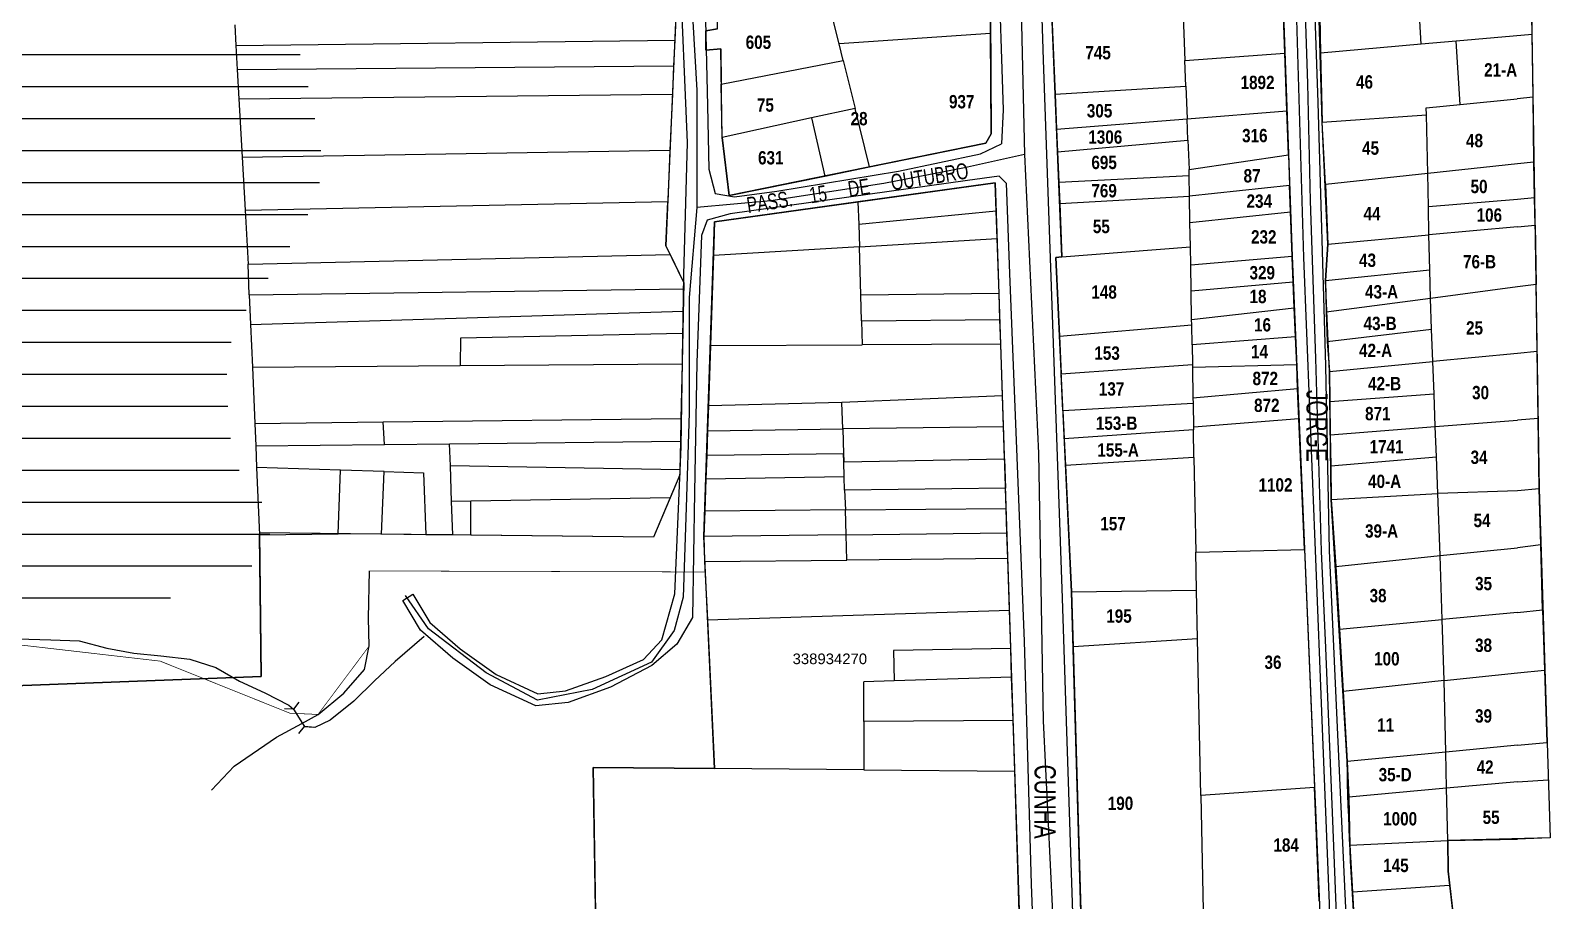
# Model space of a CAD drawing. Extents: x 206099 to 208675, y 4843659 to 4845705.
# Drawn here: x 207835.4 to 208119.7, y 4843877.1 to 4844040.5 of the extents above; entities that cross this region are included whole.
import ezdxf
from ezdxf.enums import TextEntityAlignment as Align

# ---------------------------------------------------------------- set-up
doc = ezdxf.new("R2010")
doc.units = 0
doc.header["$LTSCALE"] = 1.5
doc.header["$MEASUREMENT"] = 0
for name, color, linetype in [('CD-MALHA-LOTES', 40, 'CONTINUOUS'), ('CD_TXT_QUADRA', 7, 'CONTINUOUS'), ('HD-ALAGADO-BREJO', 170, 'CONTINUOUS'), ('HD-VALAS-DRENOS', 170, 'CONTINUOUS'), ('LM-LIM-SETOR-FISCAL', 7, 'CONTINUOUS'), ('RU-QUADRAS', 6, 'CONTINUOUS'), ('SV-CAMINHO-TRILHA', 20, 'CONTINUOUS'), ('SV-EIXO-RUA-N-PAV', 6, 'CONTINUOUS'), ('SV-EIXO-RUA-PAV', 20, 'CONTINUOUS'), ('SV-ESTIVAS', 7, 'CONTINUOUS'), ('SV-RUA-NAO-PAV-S-GUIA-C-GUIA', 7, 'CONTINUOUS'), ('SV-RUA-PAVIM-S-GUIA-C-GUIA', 7, 'CONTINUOUS'), ('SV-TXT-RUA-N-PAV-S-GUIA-C-GUIA', 7, 'CONTINUOUS'), ('Th_NmrPort', 7, 'CONTINUOUS')]:
    doc.layers.add(name, color=color, linetype=linetype)
doc.styles.add('ARIAL', font='ARIAL.TTF')
doc.styles.add('MONOTXT', font='ARIAL.TTF', dxfattribs={"height": 0.2})
doc.styles.get("Standard").update_dxf_attribs({"font": 'swisscbo.ttf'})
doc.linetypes.add('Limite', pattern='A,20,-3,[130,ltypeshp.shx,S=6.35,R=0,X=0,Y=0],-3,20', length=46)

# ---------------------------------------------------------------- blocks, each defined once
blk = doc.blocks.new('*X5')
at = {"layer": 'HD-ALAGADO-BREJO', "color": 0}
for p, q in [((207816.028817, 4844035.890406), (207886.027486, 4844035.891106)), ((207816.959459, 4844029.890382), (207887.54437, 4844029.891088)), ((207817.195608, 4844023.890351), (207888.769743, 4844023.891067)), ((207817.417703, 4844017.890321), (207889.92495, 4844017.891046)), ((207817.809855, 4844011.890292), (207889.658708, 4844011.89101)), ((207817.362589, 4844005.890254), (207887.474825, 4844005.890955)), ((207812.735023, 4843999.890175), (207884.076937, 4843999.890888)), ((207809.269532, 4843993.890107), (207880.029146, 4843993.890815)), ((207808.371219, 4843987.890065), (207875.878995, 4843987.89074)), ((207807.007572, 4843981.890018), (207873.093171, 4843981.890679)), ((207806.062029, 4843975.889976), (207872.269834, 4843975.890638)), ((207806.212549, 4843969.889945), (207872.458862, 4843969.890607)), ((207807.637929, 4843963.889926), (207872.960939, 4843963.890579)), ((207809.984234, 4843957.889916), (207874.567308, 4843957.890562)), ((207811.448392, 4843951.889898), (207878.86683, 4843951.890572)), ((207816.663107, 4843945.889917), (207880.350384, 4843945.890554)), ((207820.480887, 4843939.889922), (207876.952716, 4843939.890487)), ((207825.634741, 4843933.889941), (207861.666141, 4843933.890301))]:
    blk.add_line(p, q, dxfattribs=at)
blk = doc.blocks.new('COD045', base_point=(206178.195884, 4844915.796487))
at = {"layer": 'SV-ESTIVAS'}
blk.add_lwpolyline([(206178.944422, 4844914.299411), (206178.195884, 4844915.796487), (206178.944422, 4844917.299411)], dxfattribs=at)

msp = doc.modelspace()

# ---------------------------------------------------------------- linework, layer by layer
at = {"layer": 'CD-MALHA-LOTES', "linetype": 'Continuous'}
for p, q in [((208117.29, 4844039.66), (208117.1, 4844051.95)), ((208077.35, 4844048.07), (208077.57, 4844036.18)), ((208096.47, 4844037.82), (208095.83, 4844049.97)), ((208015.63, 4844039.83), (208015.59, 4844046.24)), ((208070.9, 4844036.17), (208070.5, 4844047.25)), ((207987.21, 4844037.9), (207985.49, 4844044.86)), ((208027.17, 4844043.07), (208027.78, 4844028.43)), ((208051.72, 4844044.85), (208052.11, 4844034.76)), ((207964.39, 4844040.75), (207962.18, 4844040.34)), ((207962.18, 4844040.34), (207962.18, 4844036.74)), ((208015.63, 4844039.83), (207987.21, 4844037.9)), ((208015.74, 4844021.04), (208015.63, 4844039.83)), ((208117.29, 4844039.66), (208103.08, 4844038.39)), ((208117.48, 4844027.87), (208117.29, 4844039.66)), ((207962.18, 4844036.74), (207964.99, 4844036.94)), ((207964.99, 4844036.94), (207965.07, 4844030.34)), ((207987.99, 4844034.77), (207987.21, 4844037.9)), ((208096.47, 4844037.82), (208077.57, 4844036.18)), ((208103.08, 4844038.39), (208096.47, 4844037.82)), ((208103.79, 4844026.54), (208103.08, 4844038.39)), ((207965.07, 4844030.34), (207987.99, 4844034.77)), ((207987.99, 4844034.77), (207990.21, 4844025.79)), ((208052.11, 4844034.76), (208070.9, 4844036.17)), ((208052.3, 4844029.99), (208052.11, 4844034.76)), ((208071.29, 4844025.35), (208070.9, 4844036.17)), ((208077.57, 4844036.18), (208077.87, 4844023.23)), ((207965.26, 4844020.34), (207965.07, 4844030.34)), ((208027.78, 4844028.43), (208052.3, 4844029.99)), ((208027.78, 4844028.43), (208028.05, 4844021.86)), ((208052.3, 4844029.99), (208052.54, 4844023.83)), ((207990.21, 4844025.79), (207982.05, 4844024)), ((207992.93, 4844014.79), (207990.21, 4844025.79)), ((208052.54, 4844023.83), (208071.29, 4844025.35)), ((208071.59, 4844017.06), (208071.29, 4844025.35)), ((208097.45, 4844025.91), (208103.79, 4844026.54)), ((208097.48, 4844024.6), (208097.45, 4844025.91)), ((208103.79, 4844026.54), (208114.52, 4844027.61)), ((208117.48, 4844027.87), (208114.52, 4844027.61)), ((208117.63, 4844015.7), (208117.48, 4844027.87)), ((207982.05, 4844024), (207965.26, 4844020.34)), ((207982.05, 4844024), (207984.51, 4844013.07)), ((208028.05, 4844021.86), (208052.54, 4844023.83)), ((208052.69, 4844019.85), (208052.54, 4844023.83)), ((208077.87, 4844023.23), (208097.48, 4844024.6)), ((208078.54, 4844011.5), (208077.87, 4844023.23)), ((208097.71, 4844013.59), (208097.48, 4844024.6)), ((207965.26, 4844020.34), (207966.6, 4844009.42)), ((208014.73, 4844019.24), (208015.74, 4844021.04)), ((208028.05, 4844021.86), (208028.22, 4844017.61)), ((208028.22, 4844017.61), (208052.69, 4844019.85)), ((208052.69, 4844019.85), (208052.9, 4844014.33)), ((207992.93, 4844014.79), (208014.73, 4844019.24)), ((208028.22, 4844017.61), (208028.46, 4844011.96)), ((208052.9, 4844014.33), (208071.59, 4844017.06)), ((208071.59, 4844017.06), (208071.79, 4844011.34)), ((207984.51, 4844013.07), (207992.93, 4844014.79)), ((208052.92, 4844013.17), (208052.9, 4844014.33)), ((208114.57, 4844015.41), (208097.71, 4844013.59)), ((208117.63, 4844015.7), (208114.57, 4844015.41)), ((208117.78, 4844008.98), (208117.63, 4844015.7)), ((207966.6, 4844009.42), (207984.51, 4844013.07)), ((208016.49, 4844011.8), (207990.75, 4844008.23)), ((208016.71, 4844006.48), (208016.49, 4844011.8)), ((208028.46, 4844011.96), (208052.92, 4844013.17)), ((208028.46, 4844011.96), (208028.63, 4844007.91)), ((208052.98, 4844009.29), (208052.92, 4844013.17)), ((208071.79, 4844011.34), (208052.98, 4844009.29)), ((208071.97, 4844006.37), (208071.79, 4844011.34)), ((208097.71, 4844013.59), (208078.54, 4844011.5)), ((208078.54, 4844011.5), (208078.94, 4844000.29)), ((208097.84, 4844007.33), (208097.71, 4844013.59)), ((207990.75, 4844008.23), (207963.79, 4844004.5)), ((207990.75, 4844008.23), (207990.92, 4844004.01)), ((208028.63, 4844007.91), (208052.98, 4844009.29)), ((208053.07, 4844004.38), (208052.98, 4844009.29)), ((208114.59, 4844008.66), (208097.84, 4844007.33)), ((208117.78, 4844008.98), (208114.59, 4844008.66)), ((208117.86, 4844003.89), (208117.78, 4844008.98)), ((208016.71, 4844006.48), (207990.92, 4844004.01)), ((208016.9, 4844001.39), (208016.71, 4844006.48)), ((208028.63, 4844007.91), (208029.04, 4843997.9)), ((208053.07, 4844004.38), (208071.97, 4844006.37)), ((208072.27, 4843998.03), (208071.97, 4844006.37)), ((208097.94, 4844002.08), (208097.84, 4844007.33)), ((207963.79, 4844004.5), (207963.62, 4843998.16)), ((207990.92, 4844004.01), (207991.03, 4843999.82)), ((208053.15, 4843999.81), (208053.07, 4844004.38)), ((208114.59, 4844003.56), (208097.94, 4844002.08)), ((208114.59, 4844003.56), (208117.86, 4844003.89)), ((208117.86, 4844003.89), (208118.05, 4843992.72)), ((207991.03, 4843999.82), (207963.62, 4843998.16)), ((207991.03, 4843999.82), (208016.9, 4844001.39)), ((207991.28, 4843990.71), (207991.03, 4843999.82)), ((208017.24, 4843991.05), (208016.9, 4844001.39)), ((208029.04, 4843997.9), (208053.15, 4843999.81)), ((208053.21, 4843996.43), (208053.15, 4843999.81)), ((208078.94, 4844000.29), (208078.51, 4843993.48)), ((208078.94, 4844000.29), (208097.94, 4844002.08)), ((208098.09, 4843995.46), (208097.94, 4844002.08)), ((207963.62, 4843998.16), (207963.08, 4843981.27)), ((208029.04, 4843997.9), (208027.91, 4843997.81)), ((208027.91, 4843997.81), (208028.59, 4843983.01)), ((208053.21, 4843996.43), (208072.27, 4843998.03)), ((208072.28, 4843997.79), (208072.27, 4843998.03)), ((208072.47, 4843993.14), (208072.28, 4843997.79)), ((208053.29, 4843991.5), (208053.21, 4843996.43)), ((208078.51, 4843993.48), (208098.09, 4843995.46)), ((208098.21, 4843990.1), (208098.09, 4843995.46)), ((208017.24, 4843991.05), (207991.28, 4843990.71)), ((208017.41, 4843986.14), (208017.24, 4843991.05)), ((208072.47, 4843993.14), (208053.29, 4843991.5)), ((208053.38, 4843986.17), (208053.29, 4843991.5)), ((208072.67, 4843988.36), (208072.47, 4843993.14)), ((208078.51, 4843993.48), (208078.63, 4843987.51)), ((208114.59, 4843992.32), (208098.21, 4843990.1)), ((208118.05, 4843992.72), (208114.59, 4843992.32)), ((208118.24, 4843980.17), (208118.05, 4843992.72)), ((207991.41, 4843985.92), (207991.28, 4843990.71)), ((208053.38, 4843986.17), (208072.67, 4843988.36)), ((208072.89, 4843982.89), (208072.67, 4843988.36)), ((208098.21, 4843990.1), (208078.63, 4843987.51)), ((208098.43, 4843984.33), (208098.21, 4843990.1)), ((207991.41, 4843985.92), (208017.41, 4843986.14)), ((207991.41, 4843985.92), (207991.53, 4843981.4)), ((208017.57, 4843981.52), (208017.41, 4843986.14)), ((208053.4, 4843985.18), (208053.38, 4843986.17)), ((208078.63, 4843987.51), (208078.82, 4843982)), ((208028.59, 4843983.01), (208053.4, 4843985.18)), ((208028.59, 4843983.01), (208028.92, 4843975.93)), ((208053.47, 4843981.39), (208053.4, 4843985.18)), ((208072.89, 4843982.89), (208053.47, 4843981.39)), ((208073.11, 4843977.64), (208072.89, 4843982.89)), ((208078.82, 4843982), (208098.43, 4843984.33)), ((208098.67, 4843978.25), (208098.43, 4843984.33)), ((207963.08, 4843981.27), (207962.7, 4843969.96)), ((207963.08, 4843981.27), (207991.53, 4843981.4)), ((208017.57, 4843981.52), (207991.53, 4843981.4)), ((208017.89, 4843971.86), (208017.57, 4843981.52)), ((208053.47, 4843981.39), (208053.53, 4843977.74)), ((208078.82, 4843982), (208079.25, 4843976.37)), ((208114.59, 4843979.78), (208098.67, 4843978.25)), ((208118.24, 4843980.17), (208114.59, 4843979.78)), ((208118.45, 4843967.59), (208118.24, 4843980.17)), ((208028.92, 4843975.93), (208053.53, 4843977.74)), ((208053.53, 4843977.74), (208053.54, 4843977.13)), ((208073.11, 4843977.64), (208053.54, 4843977.13)), ((208053.54, 4843977.13), (208053.64, 4843971.48)), ((208073.29, 4843973.22), (208073.11, 4843977.64)), ((208079.25, 4843976.37), (208098.67, 4843978.25)), ((208098.9, 4843972.15), (208098.67, 4843978.25)), ((208029.24, 4843969.02), (208028.92, 4843975.93)), ((208079.25, 4843976.37), (208079.33, 4843970.69)), ((208017.89, 4843971.86), (207987.74, 4843970.6)), ((208018.06, 4843965.99), (208017.89, 4843971.86)), ((208053.64, 4843971.48), (208073.29, 4843973.22)), ((208053.64, 4843971.48), (208053.66, 4843970.38)), ((208073.52, 4843967.54), (208073.29, 4843973.22)), ((208098.9, 4843972.15), (208079.33, 4843970.69)), ((208099.14, 4843966.06), (208098.9, 4843972.15)), ((207962.7, 4843969.96), (207962.53, 4843965.29)), ((207987.74, 4843970.6), (207962.7, 4843969.96)), ((207987.9, 4843965.61), (207987.74, 4843970.6)), ((208053.66, 4843970.38), (208029.24, 4843969.02)), ((208029.24, 4843969.02), (208029.49, 4843963.74)), ((208053.66, 4843970.38), (208053.73, 4843965.97)), ((208079.33, 4843970.69), (208079.42, 4843964.49)), ((207962.53, 4843965.29), (207987.9, 4843965.61)), ((208018.06, 4843965.99), (207987.9, 4843965.61)), ((207987.9, 4843965.61), (207988.04, 4843960.96)), ((208018.26, 4843960), (208018.06, 4843965.99)), ((208053.74, 4843965.45), (208029.49, 4843963.74)), ((208053.73, 4843965.97), (208053.74, 4843965.45)), ((208053.82, 4843965.97), (208053.73, 4843965.97)), ((208053.83, 4843960.27), (208053.74, 4843965.45)), ((208073.52, 4843967.54), (208053.82, 4843965.97)), ((208074.58, 4843942.98), (208073.52, 4843967.54)), ((208079.42, 4843964.49), (208099.14, 4843966.06)), ((208099.14, 4843966.06), (208114.55, 4843967.26)), ((208099.36, 4843960.35), (208099.14, 4843966.06)), ((208118.45, 4843967.59), (208114.55, 4843967.26)), ((208118.66, 4843954.4), (208118.45, 4843967.59)), ((207962.53, 4843965.29), (207962.37, 4843960.62)), ((208029.49, 4843963.74), (208029.72, 4843958.77)), ((208079.42, 4843964.49), (208079.51, 4843958.69)), ((207962.37, 4843960.62), (207962.22, 4843956.19)), ((207988.04, 4843960.96), (207962.37, 4843960.62)), ((207988.04, 4843960.96), (207988.08, 4843959.69)), ((207988.09, 4843959.42), (207988.04, 4843960.96)), ((207988.09, 4843959.42), (208018.26, 4843960)), ((208018.26, 4843960), (208018.44, 4843954.5)), ((208053.83, 4843960.27), (208029.72, 4843958.77)), ((208053.83, 4843960.27), (208054.15, 4843942.47)), ((208079.51, 4843958.69), (208099.36, 4843960.35)), ((208099.62, 4843953.48), (208099.36, 4843960.35)), ((207988.08, 4843959.69), (207988.09, 4843959.42)), ((207988.18, 4843956.65), (207988.09, 4843959.42)), ((208029.72, 4843958.77), (208030.81, 4843935.13)), ((208079.51, 4843958.69), (208079.6, 4843952.37)), ((207962.22, 4843956.19), (207962, 4843950.2)), ((207988.18, 4843956.65), (207962.22, 4843956.19)), ((207988.25, 4843954.15), (207988.18, 4843956.65)), ((208018.44, 4843954.5), (207988.25, 4843954.15)), ((207988.25, 4843954.15), (207988.38, 4843950.44)), ((208018.57, 4843950.71), (208018.44, 4843954.5)), ((208118.66, 4843954.4), (208114.59, 4843954.01)), ((208118.95, 4843943.83), (208118.66, 4843954.4)), ((208079.6, 4843952.37), (208099.62, 4843953.48)), ((208079.6, 4843952.37), (208080.49, 4843939.81)), ((208114.59, 4843954.01), (208099.62, 4843953.48)), ((208100.07, 4843941.83), (208099.62, 4843953.48)), ((207962, 4843950.2), (207961.84, 4843945.4)), ((207988.38, 4843950.44), (207962, 4843950.2)), ((207988.38, 4843950.44), (208018.57, 4843950.71)), ((207988.52, 4843945.73), (207988.38, 4843950.44)), ((208018.71, 4843946.1), (208018.57, 4843950.71)), ((207988.52, 4843945.73), (207961.84, 4843945.4)), ((207988.52, 4843945.73), (208018.71, 4843946.1)), ((207988.66, 4843941), (207988.52, 4843945.73)), ((208018.87, 4843941.31), (208018.71, 4843946.1)), ((207961.84, 4843945.4), (207961.97, 4843940.73)), ((208054.15, 4843942.47), (208074.58, 4843942.98)), ((208074.58, 4843942.98), (208076.46, 4843898.3)), ((208100.07, 4843941.83), (208114.59, 4843943.31)), ((208118.95, 4843943.83), (208114.59, 4843943.31)), ((208119.29, 4843931.65), (208118.95, 4843943.83)), ((207961.97, 4843940.73), (207988.66, 4843941)), ((207961.97, 4843940.73), (207962.5, 4843929.78)), ((208018.87, 4843941.31), (207988.66, 4843941)), ((208019.19, 4843931.6), (208018.87, 4843941.31)), ((208054.3, 4843935.33), (208054.15, 4843942.47)), ((208080.49, 4843939.81), (208100.07, 4843941.83)), ((208100.45, 4843929.82), (208100.07, 4843941.83)), ((208080.49, 4843939.81), (208081.16, 4843928.04)), ((208030.81, 4843935.03), (208054.3, 4843935.33)), ((208030.81, 4843935.13), (208030.81, 4843935.03)), ((208030.81, 4843935.03), (208031.12, 4843924.72)), ((208054.49, 4843926.21), (208054.3, 4843935.33)), ((207962.5, 4843929.78), (208019.19, 4843931.6)), ((208019.42, 4843924.39), (208019.19, 4843931.6)), ((208114.58, 4843931.15), (208119.29, 4843931.65)), ((208119.29, 4843931.65), (208119.61, 4843920.32)), ((207962.5, 4843929.78), (207963.84, 4843901.85)), ((208081.16, 4843928.04), (208100.45, 4843929.82)), ((208114.58, 4843931.15), (208100.45, 4843929.82)), ((208100.83, 4843918.4), (208100.45, 4843929.82)), ((208054.49, 4843926.21), (208031.12, 4843924.72)), ((208055.09, 4843896.82), (208054.49, 4843926.21)), ((208081.16, 4843928.04), (208081.83, 4843916.35)), ((208019.42, 4843924.39), (207997.4, 4843924.03)), ((207997.4, 4843924.03), (207997.57, 4843918.32)), ((208019.6, 4843919.03), (208019.42, 4843924.39)), ((208031.12, 4843924.72), (208033.43, 4843846.96)), ((208114.59, 4843919.86), (208119.61, 4843920.32)), ((208119.61, 4843920.32), (208120.08, 4843906.74)), ((207997.57, 4843918.32), (207991.87, 4843918.13)), ((207991.87, 4843910.72), (207991.87, 4843918.13)), ((208019.6, 4843919.03), (207997.57, 4843918.32)), ((208019.86, 4843910.89), (208019.6, 4843919.03)), ((208100.83, 4843918.4), (208081.83, 4843916.35)), ((208100.83, 4843918.4), (208114.59, 4843919.86)), ((208101.12, 4843904.91), (208100.83, 4843918.4)), ((208081.83, 4843916.35), (208082.58, 4843903.21)), ((208019.86, 4843910.89), (207991.87, 4843910.72)), ((207991.87, 4843910.72), (207991.87, 4843901.62)), ((208020.17, 4843901.38), (208019.86, 4843910.89)), ((208114.58, 4843906.24), (208101.12, 4843904.91)), ((208114.58, 4843906.24), (208120.08, 4843906.74)), ((208101.12, 4843904.91), (208082.58, 4843903.21)), ((208082.58, 4843903.21), (208082.88, 4843896.49)), ((208101.25, 4843898.2), (208101.12, 4843904.91)), ((207941.02, 4843902.05), (207942.04, 4843841.47)), ((207963.84, 4843901.85), (207941.02, 4843902.05)), ((207991.87, 4843901.62), (207963.84, 4843901.85)), ((207991.87, 4843901.62), (208020.17, 4843901.38)), ((208022.14, 4843841.12), (208020.17, 4843901.38)), ((208076.46, 4843898.3), (208055.09, 4843896.82)), ((208077.36, 4843876.96), (208076.46, 4843898.3)), ((208101.25, 4843898.2), (208082.88, 4843896.49)), ((208114.59, 4843899.39), (208101.25, 4843898.2)), ((208101.46, 4843888.36), (208101.25, 4843898.2)), ((208114.59, 4843899.39), (208120.32, 4843899.77)), ((208055.09, 4843896.82), (208055.53, 4843875.19)), ((208082.88, 4843896.49), (208083.09, 4843887.46)), ((208120.72, 4843888.85), (208114.59, 4843888.63)), ((208083.09, 4843887.46), (208101.46, 4843888.36)), ((208083.09, 4843887.46), (208083.6, 4843878.65)), ((208101.46, 4843888.36), (208114.59, 4843888.63)), ((208101.58, 4843882.57), (208101.46, 4843888.36)), ((208101.87, 4843879.94), (208101.58, 4843882.57)), ((208101.77, 4843879.93), (208083.6, 4843878.65)), ((208083.6, 4843878.65), (208084.1, 4843870.03)), ((208101.77, 4843879.93), (208101.87, 4843879.94)), ((208102.71, 4843872.39), (208101.87, 4843879.94))]:
    msp.add_line(p, q, dxfattribs=at)
at = {"layer": 'CD-MALHA-LOTES'}
for points in [[(207956.53, 4844042.72), (207956.34, 4844038.57)], [(207873.76, 4844041.46), (207873.98, 4844037.59)], [(207873.98, 4844037.59), (207956.34, 4844038.57)], [(207873.98, 4844037.59), (207874.23, 4844033.1)], [(207956.34, 4844038.57), (207956.14, 4844033.81)], [(207874.23, 4844033.1), (207956.14, 4844033.81)], [(207956.14, 4844033.81), (207955.91, 4844028.48)], [(207874.23, 4844033.1), (207874.53, 4844027.61)], [(207874.53, 4844027.61), (207955.91, 4844028.48)], [(207955.91, 4844028.48), (207955.45, 4844017.92)], [(207874.53, 4844027.61), (207875.14, 4844016.66)], [(207875.14, 4844016.66), (207955.45, 4844017.92)], [(207875.14, 4844016.66), (207875.69, 4844006.71)], [(207955.45, 4844017.92), (207955.03, 4844008.34)], [(207875.69, 4844006.71), (207955.03, 4844008.34)], [(207955.47, 4843998.34), (207954.67, 4844000), (207955.03, 4844008.34)], [(207875.69, 4844006.71), (207876.25, 4843996.53)], [(207876.25, 4843996.53), (207955.47, 4843998.34)], [(207955.47, 4843998.34), (207958.03, 4843993.02), (207958.01, 4843991.92)], [(207876.49, 4843990.82), (207876.25, 4843996.53)], [(207876.49, 4843990.82), (207958.01, 4843991.92)], [(207958.01, 4843991.92), (207957.92, 4843987.73)], [(207876.49, 4843990.82), (207876.73, 4843985.2)], [(207876.73, 4843985.2), (207957.92, 4843987.73)], [(207957.92, 4843987.73), (207957.84, 4843983.52)], [(207876.73, 4843985.2), (207877.07, 4843977.23)], [(207957.84, 4843983.52), (207916.15, 4843982.66), (207916.08, 4843977.53)], [(207957.84, 4843983.52), (207957.72, 4843977.85)], [(207877.07, 4843977.23), (207916.08, 4843977.53)], [(207877.07, 4843977.23), (207877.51, 4843966.65)], [(207916.08, 4843977.53), (207957.72, 4843977.85)], [(207957.72, 4843977.85), (207957.52, 4843967.59)], [(207877.51, 4843966.65), (207901.59, 4843966.94)], [(207877.51, 4843966.65), (207877.69, 4843962.42)], [(207901.59, 4843966.94), (207957.52, 4843967.59)], [(207901.86, 4843962.69), (207901.59, 4843966.94)], [(207957.52, 4843967.59), (207957.43, 4843963.3)], [(207877.69, 4843962.42), (207901.86, 4843962.69)], [(207901.86, 4843962.69), (207914.08, 4843962.82)], [(207914.08, 4843962.82), (207957.43, 4843963.3)], [(207914.23, 4843958.7), (207914.08, 4843962.82)], [(207957.43, 4843963.3), (207957.33, 4843957.95)], [(207877.69, 4843962.42), (207877.86, 4843958.38)], [(207877.86, 4843958.38), (207878.4, 4843945.74)], [(207893.59, 4843957.89), (207877.86, 4843958.38)], [(207893.15, 4843945.94), (207893.59, 4843957.89)], [(207901.8, 4843957.63), (207893.59, 4843957.89)], [(207901.33, 4843945.85), (207901.8, 4843957.63)], [(207901.8, 4843957.63), (207909.2, 4843957.4), (207909.64, 4843945.76)], [(207914.47, 4843951.99), (207914.23, 4843958.7)], [(207957.33, 4843957.95), (207914.23, 4843958.7)], [(207957.33, 4843957.95), (207957.31, 4843957.03), (207955.49, 4843952.69)], [(207918.05, 4843952.05), (207914.47, 4843951.99)], [(207914.7, 4843945.71), (207914.47, 4843951.99)], [(207955.49, 4843952.69), (207952.39, 4843945.31), (207918.05, 4843945.67)], [(207955.49, 4843952.69), (207918.05, 4843952.05)], [(207918.05, 4843945.67), (207918.05, 4843952.05)], [(207790.84, 4843915.81), (207878.7, 4843919.16), (207878.4, 4843945.74)], [(207878.4, 4843945.74), (207893.15, 4843945.94)], [(207901.33, 4843945.85), (207893.15, 4843945.94)], [(207909.64, 4843945.76), (207901.33, 4843945.85)], [(207914.7, 4843945.71), (207909.64, 4843945.76)], [(207918.05, 4843945.67), (207914.7, 4843945.71)]]:
    msp.add_lwpolyline(points, dxfattribs=at)
at = {"layer": 'HD-VALAS-DRENOS', "flags": 128}
msp.add_lwpolyline([(207869.4, 4843897.8), (207873.67, 4843902.34), (207881.62, 4843907.73), (207886.35, 4843910.34), (207889.39, 4843912.02), (207894.2, 4843915.99), (207898.12, 4843920.44), (207898.99, 4843924.88), (207898.88, 4843930.09), (207899.02, 4843938.96)], dxfattribs=at)
at = {"layer": 'LM-LIM-SETOR-FISCAL', "linetype": 'Limite', "ltscale": 0.1, "const_width": 0.13, "flags": 128}
msp.add_lwpolyline([(206951.13, 4844515.15), (206103.85, 4844311.15), (206102.2, 4844310.76), (206463.03, 4843896.23), (206552, 4844015.88), (206955.36, 4843691.91), (206997.06, 4843661.13), (206998.31, 4843663.57), (207016.42, 4843698.58), (207012.73, 4843700.99), (207070.72, 4843830.73), (207120.99, 4843945.82), (207148.62, 4843951), (207201.26, 4843971.46), (207207.29, 4843958.02), (207217.12, 4843955.42), (207337.27, 4843938.21), (207437.15, 4843921.71), (207622.29, 4843892.61), (207679.53, 4843880.04), (207690.49, 4843889.02), (207671.55, 4843915.2), (207748.93, 4843970.7), (207711.26, 4844025.71), (207698.36, 4844043.55), (207668.91, 4844086.59), (207641.42, 4844125.22), (207698.91, 4844166.45), (207678.15, 4844195.51), (207667.43, 4844209.54), (207654.06, 4844227.54), (207631.24, 4844260.95), (207605.71, 4844299.54), (207598, 4844309.83), (207586.64, 4844326.37), (207553.25, 4844375.41), (207542.96, 4844389.81), (207530.49, 4844407.67), (207597.31, 4844451.76), (207621.23, 4844476.19), (207656.93, 4844513), (207690.53, 4844547.25), (207699.44, 4844555.93), (207701.4, 4844564.61), (207693.13, 4844573.37), (207679, 4844583.84), (207661.07, 4844596.77), (207637.45, 4844615.37), (207585.86, 4844655.97), (207575.48, 4844664.69), (207569.08, 4844671.5), (207569.45, 4844680.36), (207654.93, 4844703.13), (207663.89, 4844680.39), (207677.57, 4844669.34), (207702.32, 4844650.54), (207716.26, 4844640.68), (207753.78, 4844609.83), (207762.93, 4844554.62), (207770.13, 4844473.57), (207776.84, 4844472.68), (207793.01, 4844360.57), (207785.17, 4844355.62), (207770.44, 4844345.59), (207748.43, 4844330.95), (207747.91, 4844324.8), (207753.52, 4844317.31), (207769.28, 4844298.69), (207775.01, 4844293.43), (207782.88, 4844283.92), (207789.15, 4844276.2), (207815.46, 4844244.33), (207819.38, 4844241.82), (207833.89, 4844253.22), (207837.15, 4844248.8), (207827.85, 4844241.71), (207830.8, 4844238.17), (207835.76, 4844241.82), (207843.28, 4844230.65), (207850.47, 4844234.85), (207853.27, 4844229.99), (207850.22, 4844228.31), (207852.55, 4844223.47), (207862.28, 4844194.53), (207852.98, 4844190.72), (207855.45, 4844183.13), (207841.05, 4844179.2), (207842.75, 4844174.19), (207831.58, 4844167.48), (207835.38, 4844161.88), (207841.17, 4844165.37), (207847.07, 4844155.75), (207831.32, 4844146.19), (207834.89, 4844140.85), (207829.27, 4844137.4), (207831.74, 4844133), (207827.93, 4844130.58), (207830.96, 4844126.13), (207825.79, 4844122.95), (207828.8, 4844117.88), (207826.74, 4844116.71), (207837.07, 4844101.63), (207828.21, 4844096.11), (207838.21, 4844083.58), (207810.77, 4844063.9), (207814.94, 4844058.51), (207818.35, 4844060.87), (207823.85, 4844053.22), (207815.63, 4844047.62), (207818.11, 4844034.1), (207801.11, 4844022.39), (207805.92, 4844012.86), (207800.29, 4844003.99), (207792.72, 4843932.76), (207821.91, 4843926.4), (207859.75, 4843922.03), (207884.09, 4843912.26), (207889.39, 4843912.02), (207898.99, 4843924.88), (207898.88, 4843930.09), (207899.02, 4843938.96), (207962.06, 4843938.77), (207963.84, 4843901.85), (207941.02, 4843902.05), (207942.04, 4843841.47), (208007.7, 4843841.21), (208022.14, 4843841.12), (208036.07, 4843839.89), (208056.34, 4843840.14), (208090.26, 4843841.1), (208106.1, 4843842.59), (208189.59, 4843856.54), (208188.16, 4843865.4), (208275.25, 4843877.18), (208292.72, 4843880.37), (208298.69, 4843887.78), (208321.91, 4843926.37), (208334.62, 4843947.55), (208347.38, 4843979.84), (208351.66, 4843981.53), (208361.4, 4843993.9), (208372.92, 4843999.2), (208371.9, 4844007.23), (208387.36, 4844030.68), (208393.74, 4844026.56), (208401.25, 4844038.55), (208394.9, 4844042.64), (208398.77, 4844059.02), (208405.89, 4844063.32), (208424.47, 4844062.68), (208426.06, 4844069.85), (208422.67, 4844090.07), (208413.98, 4844110.55), (208424.48, 4844115.64), (208426.74, 4844111.64), (208466.87, 4844139.33), (208484, 4844172.26), (208526.46, 4844173.32), (208524.92, 4844238.99), (208556.34, 4844273.82), (208606.67, 4844329.22), (208617.29, 4844355.28), (208634.75, 4844382.44), (208623.4, 4844573.87), (208620.94, 4844586.93), (208617.24, 4844585.48), (208611.62, 4844582.44), (208602.16, 4844575.47), (208597.22, 4844571.55), (208589.65, 4844565.64), (208583.91, 4844560.59), (208574.64, 4844553.13), (208565.88, 4844547.77), (208558.91, 4844543.84), (208546.16, 4844536.68), (208538.21, 4844532.01), (208523.21, 4844523.48), (208501.29, 4844510.52), (208474.09, 4844504.73), (208470.3, 4844549.75), (208469.96, 4844556.19), (208469.21, 4844570.01), (208467.84, 4844586.2), (208466.79, 4844596.16), (208463.28, 4844642.74), (208459.25, 4844689.33), (208457.41, 4844719.81), (208456.59, 4844734.9), (208455.83, 4844742.23), (208452.75, 4844785.24), (208451.92, 4844795.94), (208448.46, 4844834.88), (208447.26, 4844852.46), (208446.16, 4844873.31), (208445.12, 4844881.64), (208441.97, 4844928.93), (208438.81, 4844974.82), (208435.74, 4845020.91), (208434.09, 4845038.6), (208431.09, 4845069.57), (208428.45, 4845117.03), (208425.65, 4845163.09), (208425.04, 4845177.97), (208424.21, 4845193.61), (208423.19, 4845208.28), (208420.65, 4845245.05), (208420.1, 4845254.11), (208419.59, 4845259.67), (208417.58, 4845281.54), (208417.08, 4845287.58), (208415.98, 4845307.61), (208414.07, 4845322.51), (208412.84, 4845335.67), (208409.33, 4845349.09), (208404.94, 4845354.53), (208397.22, 4845363.48), (208391.26, 4845367.95), (208373.27, 4845347.25), (208334.49, 4845303.29), (208294.22, 4845257.76), (208255.35, 4845213.1), (208212.72, 4845163.71), (208171.57, 4845116.42), (208140.51, 4845080.89), (208114.59, 4845051), (208102.6, 4845036.98), (208066.61, 4844996.14), (208032.07, 4844956.22), (207998.73, 4844916.29), (207967.12, 4844879.57), (207953.42, 4844867.05), (207945.01, 4844857.92), (207921.99, 4844836.18), (207906.18, 4844822.02), (207877.77, 4844798.99), (207836.45, 4844772.36), (207834.47, 4844792.78), (207833.01, 4844807.86), (207831.55, 4844856.55), (207830.63, 4844904.88), (207830.37, 4844927.94), (207830.09, 4844953.39), (207831, 4845001.71), (207831.73, 4845050.95), (207831.55, 4845099.46), (207831.55, 4845147.97), (207831.18, 4845196.48), (207831.39, 4845224.82), (207831.52, 4845241.53), (207831.55, 4845245.91), (207831.55, 4845246.41), (207831.18, 4845294.78), (207831.18, 4845343.11), (207831.73, 4845394.36), (207833.37, 4845443.42), (207833.92, 4845490.65), (207833.71, 4845521.07), (207833.56, 4845541.9), (207833.48, 4845550.53), (207833.19, 4845579.45), (207832.83, 4845604.85), (207833.56, 4845629.33), (207836.48, 4845656.56), (207836.76, 4845664.71), (207825.37, 4845667.68), (207821.82, 4845668.69), (207816.91, 4845670.09), (207805.68, 4845673.47), (207791.7, 4845677.75), (207783.5, 4845679.57), (207766.81, 4845685.02), (207754.43, 4845688.82), (207739.64, 4845691.3), (207722.13, 4845693.94), (207717.1, 4845694.68), (207690.08, 4845700.62), (207680.08, 4845702.89), (207670.03, 4845704.98), (207667.81, 4845700.16), (207660.99, 4845676.98), (207660.54, 4845673.8), (207657.39, 4845659.57), (207656.59, 4845656.53), (207655.95, 4845653.98), (207650.56, 4845639.59), (207647.27, 4845633.02), (207644.17, 4845622.85), (207641.37, 4845615.1), (207618.1, 4845615.4), (207601.33, 4845615.86), (207592.93, 4845615.82), (207543.69, 4845617.43), (207493.78, 4845618.83), (207471.28, 4845620.61), (207442.67, 4845621.38), (207409.05, 4845621.45), (207395.8, 4845621.64), (207345.61, 4845622.76), (207297.34, 4845623.66), (207302.37, 4845557.49), (207306.56, 4845504.34), (207309.91, 4845464.2), (207314.17, 4845425.29), (207318.44, 4845350.96), (207323.01, 4845301.38), (207326.21, 4845262.61), (207329.56, 4845220.35), (207332.3, 4845183.41), (207332.77, 4845157.36), (207331.5, 4845129.31), (207329.48, 4845113.1), (207327.97, 4845099.78), (207322.7, 4845067.42), (207315.32, 4845031.5), (207304.58, 4844989.44), (207294.83, 4844945.95), (207285.39, 4844902.77), (207275.03, 4844859.74), (207265.74, 4844820.37), (207255.53, 4844777.19), (207247.26, 4844743.37), (207237.49, 4844702.4), (207233.3, 4844686.1), (207226.31, 4844651.65), (207222.36, 4844634.38), (207221.5, 4844580.09), (207184.7, 4844571.41), (207132.94, 4844558.17), (207106.7, 4844555.23), (207101.3, 4844554.58), (207090.18, 4844551.4), (207069.41, 4844546.2), (207052.47, 4844541.19), (207025, 4844537.01), (206969.31, 4844520.12)], close=True, dxfattribs=at)
at = {"layer": 'RU-QUADRAS', "color": 6, "linetype": 'Continuous'}
for points in [[(207946.03, 4844400), (207950.88, 4844197.23), (207953.64, 4844172.86), (207931.29, 4844159.42), (207917.73, 4844155.31), (207897.64, 4844146.4), (207898.77, 4844138.95), (207906.32, 4844142.64), (207938.76, 4844157.24), (207954.79, 4844159.79), (207958.29, 4844159.76), (207959.33, 4844134.92), (207958.95, 4844098.36), (207954.67, 4844000), (207958.03, 4843993.02), (207957.31, 4843957.03), (207952.39, 4843945.31), (207878.4, 4843946.09), (207878.7, 4843919.16), (207790.84, 4843915.81)], [(208116.7, 4844075.27), (208118.66, 4843954.4), (208120.72, 4843888.85), (208101.46, 4843888.36), (208101.58, 4843882.57), (208106.1, 4843842.59)]]:
    msp.add_lwpolyline(points, dxfattribs=at)
for points in [[(208021.55, 4844216.75), (208057.76, 4844237.46), (208065.21, 4844238.99, -0.006254), (208066.4, 4844147.63), (208066.94, 4844139.37), (208067.52, 4844139.38), (208067.48, 4844131.04), (208072.27, 4843998.03), (208078.45, 4843851.02), (208033.43, 4843846.96), (208030.81, 4843935.03), (208027.91, 4843997.81), (208029.04, 4843997.9), (208025.56, 4844081.8)], [(207955.96, 4844194.85), (208008.52, 4844204.75), (208010.32, 4844196.34), (208011.73, 4844181.92), (208009.72, 4844181.52), (208010.92, 4844150.21), (208012.93, 4844150.28), (208013.54, 4844100.5), (208015.54, 4844055.08), (208015.74, 4844021.04), (208014.73, 4844019.24), (207966.6, 4844009.42), (207965.26, 4844020.34), (207964.99, 4844036.94), (207962.18, 4844036.74), (207962.18, 4844040.34), (207964.39, 4844040.75, 0.004906), (207962.57, 4844153.46), (207961.58, 4844162.3)], [(208108.43, 4843873.93, 0.02019), (208142.14, 4843876.99), (208142.08, 4843878.97), (208147.19, 4843879.41), (208147.26, 4843877.23), (208166.92, 4843879.15), (208166.5, 4843882.84), (208195.66, 4843887.49), (208195.42, 4843889.44), (208248.02, 4843895.85), (208273, 4843902.52), (208275.25, 4843877.18), (208188.16, 4843865.4), (208189.59, 4843856.54), (208114.61, 4843843.42), (208112.05, 4843843.03)]]:
    msp.add_lwpolyline(points, format="xyb", close=True, dxfattribs=at)
msp.add_lwpolyline([(208084.1, 4843870.03, -0.012757), (208082.58, 4843903.21), (208079.6, 4843952.37), (208079.25, 4843976.37), (208078.51, 4843993.48), (208078.94, 4844000.29), (208077.87, 4844023.23), (208074.34, 4844145.16)], format="xyb", dxfattribs=at)
msp.add_lwpolyline([(207941.02, 4843902.05), (207963.84, 4843901.85), (207961.84, 4843945.4), (207963.79, 4844004.5), (208016.49, 4844011.8), (208022.14, 4843841.12), (207942.04, 4843841.47)], close=True, dxfattribs=at)
at = {"layer": 'SV-CAMINHO-TRILHA', "flags": 128}
for points in [[(207792.72, 4843932.76), (207794.98, 4843932.81), (207800.49, 4843931.3), (207805.5, 4843929.66), (207811.28, 4843928.75), (207816.96, 4843928.03), (207822.05, 4843927.39), (207827.43, 4843926.59), (207833.03, 4843926.23), (207839.22, 4843926.01), (207844.57, 4843925.81), (207849.74, 4843924.46), (207854.82, 4843923.51), (207859.86, 4843923.02), (207865.35, 4843922.37), (207870.21, 4843920.83), (207874.64, 4843918.25), (207879.39, 4843916.06), (207883.91, 4843913.77), (207884.76, 4843913)], [(207909.29, 4843926.64), (207903.86, 4843921.94), (207899.96, 4843918.34), (207896.11, 4843914.54), (207891.66, 4843910.95), (207888.78, 4843909.56), (207886.87, 4843909.73)]]:
    msp.add_lwpolyline(points, dxfattribs=at)
at = {"layer": 'SV-EIXO-RUA-N-PAV', "flags": 128}
for points in [[(208080.85, 4843868.1), (208079.87, 4843892.02), (208078.57, 4843924.55), (208077.8, 4843942.7), (208076.71, 4843978.83), (208075.73, 4844008.42), (208075.19, 4844030.49), (208074.32, 4844056.7), (208073.23, 4844084.76), (208072.03, 4844119.69), (208071.26, 4844152.45), (208070.72, 4844175.28), (208070.39, 4844193.59), (208070.17, 4844217.29), (208069.77, 4844235.87), (208068.12, 4844242.03), (208067.08, 4844246.3)], [(207959.09, 4844053.97), (207960.51, 4844029.19), (207960.5, 4844007.19), (207959.09, 4843990.31), (207959.09, 4843968.67), (207958.52, 4843950.87), (207957.95, 4843934.06), (207956.24, 4843927.8), (207951.97, 4843921.82), (207940.86, 4843916.69), (207930.61, 4843914.7), (207920.93, 4843919.82), (207910.1, 4843928.08), (207905.83, 4843934.35)], [(208022.01, 4844017.16), (208010.78, 4844014.63), (207995.61, 4844011.68), (207974.4, 4844008.45), (207960.5, 4844007.19)]]:
    msp.add_lwpolyline(points, dxfattribs=at)
at = {"layer": 'SV-EIXO-RUA-PAV', "flags": 128}
msp.add_lwpolyline([(208007.72, 4844504.75), (208009.19, 4844460.4), (208010.57, 4844418.82), (208010.57, 4844403.35), (208011.4, 4844381.53), (208011.95, 4844338.16), (208013.88, 4844288.02), (208016.09, 4844222.41), (208015.84, 4844209.58), (208016.65, 4844169.92), (208018.58, 4844119.23), (208020.79, 4844071.58), (208022.01, 4844017.16), (208024.66, 4843961.08), (208025.49, 4843910.8), (208027.7, 4843865.77), (208028.52, 4843844.08)], dxfattribs=at)
at = {"layer": 'SV-ESTIVAS', "flags": 128}
msp.add_lwpolyline([(207884.76, 4843913), (207886.48, 4843910.34), (207886.87, 4843909.73)], dxfattribs=at)
at = {"layer": 'SV-RUA-NAO-PAV-S-GUIA-C-GUIA', "flags": 128}
for points in [[(208047.62, 4844233.27), (208060.32, 4844239.84), (208063.87, 4844239.79), (208066.72, 4844237.85), (208068.32, 4844233.95), (208068.52, 4844174.53), (208069.93, 4844121), (208072.9, 4844048.91), (208074.37, 4843997.78), (208076.65, 4843941.21), (208077.85, 4843910.94), (208079.21, 4843876.52), (208079.48, 4843856.8), (208079.75, 4843849.88), (208077.16, 4843846.59), (208068.1, 4843844.64), (208051.92, 4843844.42), (208037.43, 4843843.94), (208036.26, 4843843.88), (208034.14, 4843843.87)], [(208010.63, 4844204.76), (208010.16, 4844205.25), (208009.22, 4844205.81), (208007.86, 4844206.06), (208006.32, 4844205.96), (208004.34, 4844205.54), (207980.46, 4844200.46), (207955.43, 4844196.48), (207955.2, 4844193.45), (207956.31, 4844186.5), (207960.26, 4844168.46), (207960.26, 4844150.22), (207961.76, 4844133.95), (207962.32, 4844112.08), (207961.99, 4844084.28), (207961.74, 4844058.42), (207962.49, 4844026.26), (207962.73, 4844014.38), (207963.97, 4844009.8), (207967.56, 4844009.18), (207975.49, 4844010.28), (207998.36, 4844014), (208013.75, 4844017.23), (208017.71, 4844019.13)], [(207907.2, 4843934.57), (207910.36, 4843929.27), (207916.08, 4843924.35), (207922.8, 4843919.55), (207930.66, 4843915.92), (207935.82, 4843916.48), (207943.4, 4843919.17), (207950.46, 4843922.34), (207953.91, 4843926.05), (207956.34, 4843934.66), (207957.53, 4843962.25), (207958.05, 4843994.52), (207958.72, 4844019.37), (207957.33, 4844053.36), (207958.12, 4844080.81), (207959.41, 4844108.05), (207959.8, 4844126.54), (207958.31, 4844152.8), (207957.61, 4844161.95), (207953.94, 4844165.06), (207947.94, 4844161.82), (207933.54, 4844154.7), (207911.31, 4844144.79), (207899.26, 4844139.46)], [(208073.35, 4844142.06), (208074.8, 4844091.68), (208077.11, 4844026.89), (208078.53, 4843977.46), (208079.2, 4843942.8), (208080.67, 4843910.95), (208082.61, 4843868.9), (208083.56, 4843847.46)], [(208018.56, 4844011.73), (208017.24, 4844013.07), (208011.32, 4844012.23), (207966.77, 4844006.01), (207962.43, 4844004.78), (207961.4, 4844001.9), (207960.51, 4843978.06), (207960.06, 4843953.76), (207959.67, 4843930.2), (207956.74, 4843925.22), (207952.07, 4843921.23), (207944.27, 4843917.12), (207936.32, 4843914.29), (207930.28, 4843913.64), (207921.68, 4843917.61), (207914.7, 4843922.59), (207908.63, 4843927.82), (207905.29, 4843933.43), (207907.2, 4843934.57)]]:
    msp.add_lwpolyline(points, dxfattribs=at)
at = {"layer": 'SV-RUA-PAVIM-S-GUIA-C-GUIA', "flags": 128}
for points in [[(208047.62, 4844233.27), (208045.61, 4844232.23), (208023.53, 4844219.68), (208022.28, 4844218.94), (208021.42, 4844218.34), (208020.59, 4844217.11), (208020.41, 4844216.34), (208020.38, 4844215.35), (208020.26, 4844190.07), (208022.47, 4844131.1), (208025.49, 4844034.9), (208029.07, 4843933.87), (208029.83, 4843910.79), (208031.38, 4843863.37), (208031.66, 4843849.67), (208031.73, 4843848.47), (208031.8, 4843846.62), (208032.23, 4843845.14), (208032.96, 4843844.27), (208034.14, 4843843.87)], [(208010.63, 4844204.76), (208011.03, 4844203.75), (208011.35, 4844202.42), (208011.85, 4844197.6), (208013.87, 4844153.55), (208015.19, 4844111.55), (208018.03, 4844025.53), (208017.71, 4844019.13)], [(208018.56, 4844011.73), (208019.2, 4843994.82), (208021.95, 4843925.8), (208022.39, 4843910.77), (208023.27, 4843880.14), (208024.98, 4843835.67)]]:
    msp.add_lwpolyline(points, dxfattribs=at)

# ---------------------------------------------------------------- block references
at = {"layer": 'HD-ALAGADO-BREJO'}
msp.add_blockref('*X5', (0, 0), dxfattribs=at)
at = {"layer": 'SV-ESTIVAS'}
for p, rotation in [((207884.76, 4843913, 8.41), 115), ((207886.87, 4843909.73, 8.41), 293)]:
    msp.add_blockref('COD045', p, dxfattribs=dict(at, rotation=rotation))

# ---------------------------------------------------------------- texts
at = {"layer": 'CD_TXT_QUADRA', "color": 7, "linetype": 'Continuous', "style": 'MONOTXT'}
msp.add_text('338934270', height=2, dxfattribs=at).set_placement((207978.48, 4843921.46))
at = {"layer": 'SV-TXT-RUA-N-PAV-S-GUIA-C-GUIA', "style": 'ARIAL', "width": 0.7}
for s, height, rotation, p in [('PASS.    15     DE     OUTUBRO', 3, 9, (207970.13, 4844006.09)), ('JORGE', 4, 270, (208074.95, 4843972.93)), ('CUNHA', 4, 270, (208023.89, 4843902.61))]:
    msp.add_text(s, height=height, rotation=rotation, dxfattribs=at).set_placement(p)
at = {"layer": 'Th_NmrPort', "color": 1}
for s, p in [('605', (207969.67, 4844038.21)), ('745', (208033.44, 4844036.25)), ('21-A', (208108.3, 4844033.02)), ('1892', (208062.58, 4844030.66)), ('46', (208084.26, 4844030.76)), ('937', (208007.84, 4844027.05)), ('75', (207971.78, 4844026.42)), ('28', (207989.37, 4844023.86)), ('305', (208033.72, 4844025.34)), ('1306', (208034, 4844020.41)), ('316', (208062.86, 4844020.69)), ('45', (208085.39, 4844018.34)), ('48', (208104.91, 4844019.75)), ('631', (207971.99, 4844016.52)), ('695', (208034.57, 4844015.65)), ('87', (208063.14, 4844013.14)), ('769', (208034.57, 4844010.34)), ('50', (208105.76, 4844011.13)), ('234', (208063.7, 4844008.38)), ('44', (208085.67, 4844006.05)), ('106', (208106.89, 4844005.77)), ('55', (208034.85, 4844003.62)), ('232', (208064.54, 4844001.67)), ('43', (208084.82, 4843997.29)), ('76-B', (208104.34, 4843997.01)), ('329', (208064.26, 4843994.95)), ('148', (208034.57, 4843991.32)), ('18', (208064.26, 4843990.48)), ('43-A', (208085.95, 4843991.36)), ('16', (208065.11, 4843985.16)), ('43-B', (208085.67, 4843985.43)), ('25', (208104.91, 4843984.58)), ('153', (208035.13, 4843979.85)), ('14', (208064.54, 4843980.13)), ('42-A', (208084.82, 4843980.35)), ('137', (208035.97, 4843973.13)), ('872', (208064.83, 4843975.09)), ('42-B', (208086.52, 4843974.13)), ('872', (208065.11, 4843970.05)), ('30', (208106.04, 4843972.44)), ('871', (208085.95, 4843968.49)), ('153-B', (208035.41, 4843966.7)), ('155-A', (208035.69, 4843961.66)), ('1741', (208086.8, 4843962.27)), ('34', (208105.76, 4843960.3)), ('40-A', (208086.52, 4843955.78)), ('1102', (208065.95, 4843955.11)), ('157', (208036.25, 4843947.83)), ('54', (208106.32, 4843948.43)), ('39-A', (208085.95, 4843946.46)), ('35', (208106.6, 4843936.59)), ('38', (208086.8, 4843934.33)), ('195', (208037.37, 4843930.49)), ('38', (208106.6, 4843925.01)), ('36', (208067.07, 4843921.82)), ('100', (208087.65, 4843922.47)), ('39', (208106.6, 4843911.74)), ('11', (208088.22, 4843910.04)), ('42', (208106.89, 4843902.14)), ('35-D', (208088.5, 4843900.72)), ('190', (208037.65, 4843895.34)), ('1000', (208089.35, 4843892.44)), ('55', (208108.02, 4843892.72)), ('184', (208068.75, 4843887.51)), ('145', (208089.35, 4843883.68))]:
    msp.add_text(s, height=2.5, dxfattribs=at).set_placement(p, align=Align.MIDDLE_LEFT)

doc.saveas('drawing.dxf')
